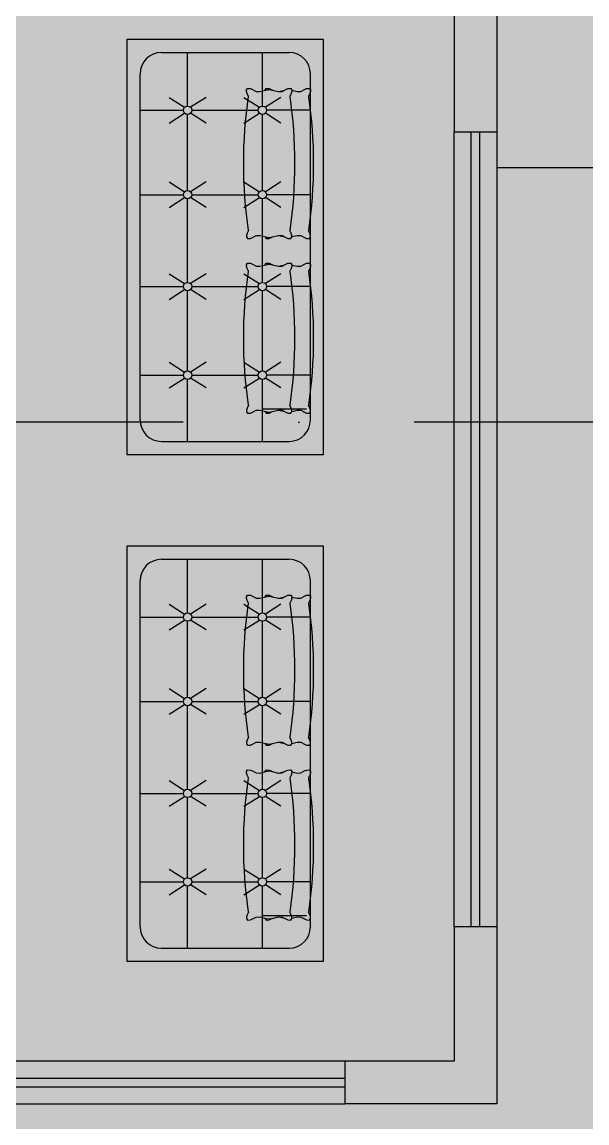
# Model space of a CAD drawing. Header units: centimetres. Extents: x 0 to 1084401, y -139216 to 99734.
# Drawn here: x 906416.8 to 906615.8, y 11544.8 to 11932.7 of the extents above; entities that cross this region are included whole.
import ezdxf

# ---------------------------------------------------------------- set-up
doc = ezdxf.new("R2010")
doc.units = ezdxf.units.CM
doc.header["$LTSCALE"] = 4
doc.linetypes.add('DASHDOT', pattern=[25.4, 12.7, -6.35, 0, -6.35])
doc.linetypes.add('HIDDENX2', pattern=[19.049999999999997, 12.7, -6.35])
for name, color, linetype in [('0.2', 2, 'Continuous'), ('0.4', 4, 'Continuous'), ('0.6', 6, 'Continuous'), ('AIT-LAY-HTC', 254, 'Continuous'), ('AIT-LAY-MOB', 2, 'Continuous'), ('B-CORTE', 4, 'DASHDOT')]:
    doc.layers.add(name, color=color, linetype=linetype)

# ---------------------------------------------------------------- blocks, each defined once
blk = doc.blocks.new('A$C488113EE')
at = {"layer": 'AIT-LAY-HTC'}
h = blk.add_hatch(color=252, dxfattribs=at)
h.paths.add_polyline_path([(0.6737887888205023, 0.2598102904031308), (0.6825704459604651, 0.2765291510790462), (0.686741961552741, 0.2849983556306626), (0.6874667224078621, 0.2987345476632051), (0.6802739420997739, 0.3035019179134402), (0.6732953346212014, 0.3030251787246705), (0.6635821684544965, 0.2999555357794002), (0.650774633246499, 0.2937785234166661, 0.07309790113373814), (0.03669210851637672, 0.2937785234166661), (0.02388457330826554, 0.2999555357793788), (0.01417140714167431, 0.303025178724674), (0.007192799663073401, 0.3035019179134402), (1.935492832672026e-08, 0.2987345476631766), (0.0007247802101346679, 0.2849983556305773), (0.00489629580295059, 0.276529151079064), (0.01367795294234497, 0.2598102904032693), (0.01434502991551767, 0.2418521493647141), (0.008670229668496177, 0.2176499509981973), (0.01417140714170273, 0.2172741415127106), (0.0238845733082087, 0.2142044985675007), (0.03669210851637672, 0.2080274862047311, -0.07309790113373814), (0.650774633246499, 0.2080274862047311), (0.6635821684545817, 0.2142044985675149), (0.6732953346212298, 0.2172741415127071), (0.6787965120943227, 0.2176499509982008), (0.673121711847358, 0.2418521493647923)])
h.paths.add_polyline_path([(0.6729431969841073, 0.1568624521019757), (0.6731889211572479, 0.1579104299904692), (0.6737887888205307, 0.1740592531912881), (0.6825704459608914, 0.1907781138686353), (0.6867419615527126, 0.1992473184185393), (0.687466722407919, 0.212983510451263), (0.6802739420998591, 0.2177508807015052), (0.673295334621173, 0.2172741415127035), (0.6635821684546102, 0.2142044985674225), (0.650774633246499, 0.2080274862047311, 0.07309790113373814), (0.03669210851637672, 0.2080274862047311), (0.02388457330800975, 0.2142044985675149), (0.01417140714167431, 0.2172741415127035), (0.007192799663073401, 0.2177508807015016), (1.935498517013912e-08, 0.2129835104512097), (0.0007247802101346679, 0.1992473184185464), (0.004896295803632711, 0.1907781138645781), (0.01367795294231655, 0.1740592531912384), (0.01427782060568461, 0.1579104299903022), (0.0145235447787968, 0.1568624521020041), (0.007889004141105715, 0.128567100443302), (0.004990184934939634, 0.1139869334958696), (0.007889004140992029, 0.09940676654948888), (0.01434502991563136, 0.07187275483892464), (0.01367795294231655, 0.05391461380055773), (0.004896295803007433, 0.03719575312599588), (0.0007247802100778244, 0.02872654857315027), (1.935495674842969e-08, 0.01499035654061842), (0.007192799663073401, 0.01022298629034779), (0.01417140714167431, 0.01069972547908904), (0.02388457330815186, 0.01376936842437715), (0.03669210851637672, 0.01994638078712185, 0.07309790113373545), (0.6507746332464421, 0.01994638078712896), (0.6635821684544965, 0.01376936842437715), (0.673295334621173, 0.01069972547912101), (0.6802739420997739, 0.01022298629035134), (0.6874667224079758, 0.01499035654060776), (0.6867419615527126, 0.02872654857321422), (0.6825704459602093, 0.037195753124454), (0.6737887888205591, 0.05391461380061102), (0.6731217118472728, 0.07187275483872568), (0.67957773762177, 0.09940676654861491), (0.6824765568279361, 0.1139869334959869), (0.6795777376219405, 0.1285671004419626)])
h.paths.add_polyline_path([(1.47972342017971, 0.09940676654824188), (1.482622239385847, 0.1139869334959016), (1.479723420179624, 0.1285671004441191), (1.473088879542075, 0.1568624521019331), (1.473334603715131, 0.1579104299905048), (1.473934471378499, 0.1740592531913023), (1.482716128518462, 0.1907781138678537), (1.486887644110681, 0.1992473184185357), (1.48761240496583, 0.2129835104512239), (1.480419624657742, 0.2177508807015052), (1.473441017179169, 0.2172741415127071), (1.463727851012493, 0.2142044985674971), (1.45092031580441, 0.2080274862047311, 0.07309790113373472), (0.8368377910743163, 0.2080274862047311), (0.824030255866063, 0.2142044985675149), (0.8143170896996139, 0.2172741415127071), (0.807338482221013, 0.2177508807015087), (0.8001457019128964, 0.2129835104512168), (0.8008704627681595, 0.1992473184185677), (0.8050419783593838, 0.1907781138691895), (0.8138236355002846, 0.1740592531912171), (0.8144235031635674, 0.1579104299904941), (0.8146692273367933, 0.1568624521021), (0.8080346866988748, 0.1285671004427655), (0.8051358674928224, 0.1139869334959052), (0.8080346866990453, 0.099406766548924), (0.8144907124735141, 0.07187275483867239), (0.813823635500313, 0.05391461380067852), (0.8050419783611176, 0.0371957531259568), (0.8008704627680459, 0.02872654857326751), (0.8001457019128964, 0.01499035654061132), (0.8073384822209846, 0.01022298629034424), (0.8143170896995571, 0.01069972547911746), (0.824030255866063, 0.01376936842436649), (0.8368377910743163, 0.01994638078712185, 0.07309790113373886), (1.45092031580441, 0.01994638078711475), (1.463727851012635, 0.01376936842435939), (1.473441017179084, 0.01069972547909259), (1.480419624657685, 0.01022298629034779), (1.487612404965915, 0.01499035654059711), (1.486887644110681, 0.0287265485731929), (1.482716128518149, 0.03719575312391754), (1.473934471378442, 0.05391461380053997), (1.473267394405241, 0.07187275483878253)])
h.paths.add_polyline_path([(1.47393447137847, 0.2598102904031698), (1.482716128516813, 0.2765291510777672), (1.486887644110681, 0.2849983556305773), (1.487612404965915, 0.2987345476631944), (1.480419624657742, 0.3035019179134402), (1.473441017179141, 0.303025178724674), (1.463727851012493, 0.2999555357794108), (1.45092031580441, 0.2937785234166661, 0.07309790113373472), (0.8368377910743163, 0.2937785234166661), (0.8240302558661199, 0.2999555357794215), (0.8143170896996139, 0.3030251787246669), (0.8073384822209846, 0.3035019179134402), (0.8001457019128679, 0.2987345476631909), (0.8008704627681027, 0.2849983556306235), (0.805041978361487, 0.2765291510767796), (0.8138236355002277, 0.2598102904032658), (0.8144907124734857, 0.2418521493649273), (0.8088159122264358, 0.2176499509982044), (0.8143170896996708, 0.2172741415127106), (0.8240302558662904, 0.2142044985674403), (0.8368377910743163, 0.2080274862047311, -0.07309790113373472), (1.45092031580441, 0.2080274862047311), (1.463727851012408, 0.2142044985674545), (1.473441017179113, 0.2172741415127035), (1.478942194652291, 0.2176499509981973), (1.473267394405269, 0.241852149364842)])
blk.add_line((0.01901602203514585, 0.2849983556302398), (0.01901602203514585, 0.08430472682137591))
for points in [[(0.008670229668496177, 0.2176499509981973), (0.01434502991557451, 0.2418521493648775), (0.01367795294234497, 0.2598102904031983), (0.004896295802637951, 0.276529151078666), (0.0007247802101346679, 0.2849983556305808), (1.935495674842969e-08, 0.2987345476631909), (0.007192799663073401, 0.3035019179134402), (0.01417140714167431, 0.3030251787246705), (0.02388457330826554, 0.2999555357794357), (0.03669210851637672, 0.2937785234166661)], [(0.6787965120943795, 0.2176499509981973), (0.6731217118473012, 0.2418521493648775), (0.6737887888205307, 0.2598102904031983), (0.6825704459602946, 0.2765291510786945), (0.686741961552741, 0.2849983556305808), (0.687466722407919, 0.2987345476631909), (0.6802739420998023, 0.3035019179134402), (0.6732953346212014, 0.3030251787246705), (0.6635821684546102, 0.2999555357794357), (0.650774633246499, 0.2937785234166661)], [(0.8088159122264074, 0.2176499509981973), (0.8144907124735141, 0.2418521493648775), (0.8138236355002846, 0.2598102904031983), (0.8050419783605207, 0.2765291510786945), (0.8008704627680743, 0.2849983556305808), (0.8001457019128679, 0.2987345476631909), (0.8073384822209846, 0.3035019179134402), (0.8143170896996139, 0.3030251787246705), (0.8240302558662052, 0.2999555357794357), (0.8368377910743163, 0.2937785234166661)], [(1.478942194652319, 0.2176499509981973), (1.473267394405241, 0.2418521493648775), (1.47393447137847, 0.2598102904031983), (1.482716128518177, 0.276529151078666), (1.486887644110681, 0.2849983556305808), (1.487612404965859, 0.2987345476631909), (1.480419624657742, 0.3035019179134402), (1.473441017179141, 0.3030251787246705), (1.46372785101255, 0.2999555357794357), (1.45092031580441, 0.2937785234166661)], [(0.03669210851637672, 0.01994638078712185), (0.02388457330826554, 0.0137693684243807), (0.01417140714167431, 0.01069972547908904), (0.00719279966304498, 0.01022298629034779), (1.935495674842969e-08, 0.01499035654056868), (0.0007247802101346679, 0.02872654857317869), (0.004896295802637951, 0.03719575312509349), (0.01367795294234497, 0.05391461380056128), (0.01434502991557451, 0.071872754838882), (0.007889004141048872, 0.09940676654894176), (0.004990184934939634, 0.1139869334958981), (0.007889004141048872, 0.1285671004428544), (0.01434502991557451, 0.1561011121529425), (0.01367795294234497, 0.1740592531912348), (0.004896295802637951, 0.1907781138667595), (0.0007247802101346679, 0.1992473184186174), (1.935495674842969e-08, 0.2129835104512274), (0.007192799663073401, 0.2177508807015052), (0.01417140714167431, 0.2172741415127071), (0.02388457330826554, 0.2142044985674723), (0.03669210851637672, 0.2080274862047311)], [(0.6507746332464706, 0.01994638078712185), (0.6635821684546102, 0.0137693684243807), (0.6732953346212014, 0.01069972547911746), (0.6802739420998023, 0.01022298629034779), (0.687466722407919, 0.01499035654059711), (0.686741961552741, 0.02872654857320711), (0.6825704459602946, 0.03719575312509349), (0.6737887888205307, 0.05391461380058971), (0.6731217118473012, 0.07187275483891042), (0.6795777376217984, 0.09940676654897018), (0.6824765568279361, 0.1139869334959265), (0.6795777376217984, 0.1285671004428544), (0.6731217118473012, 0.1561011121529425), (0.6737887888205307, 0.1740592531912348), (0.6825704459602946, 0.1907781138667595), (0.686741961552741, 0.1992473184186174), (0.687466722407919, 0.2129835104512274), (0.6802739420998023, 0.2177508807015052), (0.6732953346212014, 0.2172741415127071), (0.6635821684546102, 0.2142044985674723), (0.650774633246499, 0.2080274862047311)], [(0.8368377910743163, 0.01994638078712185), (0.8240302558662052, 0.0137693684243807), (0.8143170896996139, 0.01069972547911746), (0.8073384822209846, 0.01022298629034779), (0.8001457019128679, 0.01499035654059711), (0.8008704627680743, 0.02872654857320711), (0.8050419783605207, 0.03719575312509349), (0.8138236355002846, 0.05391461380058971), (0.8144907124735141, 0.07187275483891042), (0.8080346866989885, 0.09940676654897018), (0.8051358674928792, 0.1139869334959265), (0.8080346866989885, 0.1285671004428544), (0.8144907124735141, 0.1561011121529425), (0.8138236355002846, 0.1740592531912348), (0.8050419783605207, 0.1907781138667595), (0.8008704627680743, 0.1992473184186174), (0.8001457019128679, 0.2129835104512274), (0.8073384822209846, 0.2177508807015052), (0.8143170896996139, 0.2172741415127071), (0.8240302558662052, 0.2142044985674723), (0.8368377910743163, 0.2080274862047311)], [(1.45092031580441, 0.01994638078712185), (1.46372785101255, 0.0137693684243807), (1.473441017179141, 0.01069972547908904), (1.480419624657742, 0.01022298629034779), (1.487612404965859, 0.01499035654056868), (1.486887644110681, 0.02872654857317869), (1.482716128518177, 0.03719575312509349), (1.47393447137847, 0.05391461380056128), (1.473267394405241, 0.071872754838882), (1.479723420179738, 0.09940676654894176), (1.482622239385876, 0.1139869334958981), (1.479723420179738, 0.1285671004428544), (1.473267394405241, 0.1561011121529425), (1.47393447137847, 0.1740592531912348), (1.482716128518177, 0.1907781138667595), (1.486887644110681, 0.1992473184186174), (1.487612404965859, 0.2129835104512274), (1.480419624657742, 0.2177508807015052), (1.473441017179141, 0.2172741415127071), (1.46372785101255, 0.2142044985674723), (1.45092031580441, 0.2080274862047311)], [(0.01427782060562777, 0.1558144742132477), (0.01434502991557451, 0.1576237920508454), (0.00792175467040579, 0.1850181275128371)], [(0.6731889211572479, 0.1558144742132761), (0.6731217118473012, 0.1576237920508738), (0.6795449870925268, 0.1850181275128371)], [(0.8144235031635674, 0.1558144742132761), (0.8144907124735141, 0.1576237920508738), (0.8080674372282886, 0.1850181275128371)], [(1.473334603715159, 0.1558144742132477), (1.473267394405241, 0.1576237920508454), (1.479690669650381, 0.1850181275128371)], [(0.008670229668496177, 0.09607495320559067), (0.00719279966304498, 0.09597402350228279), (1.935495674842969e-08, 0.1007413937525321), (0.0007247802101346679, 0.1144775857851705), (0.004896295802637951, 0.1229467903370285), (0.00792175467040579, 0.1287067766909793)], [(0.6787965120943795, 0.09607495320559067), (0.6802739420998023, 0.09597402350228279), (0.687466722407919, 0.1007413937525605), (0.686741961552741, 0.1144775857851705), (0.6825704459602946, 0.1229467903370285), (0.6795449870925268, 0.1287067766909793)], [(0.8088159122264074, 0.09607495320559067), (0.8073384822209846, 0.09597402350228279), (0.8001457019128679, 0.1007413937525605), (0.8008704627680743, 0.1144775857851705), (0.8050419783605207, 0.1229467903370285), (0.8080674372282886, 0.1287067766909793)], [(1.478942194652319, 0.09607495320559067), (1.480419624657742, 0.09597402350228279), (1.487612404965859, 0.1007413937525321), (1.486887644110681, 0.1144775857851705), (1.482716128518177, 0.1229467903370285), (1.479690669650381, 0.1287067766909793)]]:
    blk.add_lwpolyline(points)
for centre, radius, start, end in [((0.3437333708814378, -1.795205175731365), 2.111427770988389, 81.63846911779682, 98.36153088219987), ((1.143879053439349, -1.795205175731365), 2.111427770988389, 81.63846911779682, 98.36153088219987), ((0.3437333708814378, -1.880956212943328), 2.111427770988389, 81.63846911779682, 98.36153088219987), ((1.143879053439349, -1.880956212943328), 2.111427770988389, 81.63846911779682, 98.36153088219987), ((0.3437333708814663, 2.108930079935124), 2.111427770988327, 261.6384691177968, 278.3615308822032), ((1.143879053439349, 2.108930079935096), 2.111427770988327, 261.6384691177968, 278.3615308822032)]:
    blk.add_arc(centre, radius, start, end)
blk = doc.blocks.new('A$C5116721E')
at = {"layer": 'AIT-LAY-HTC'}
blk.add_hatch(color=252, dxfattribs=at).paths.add_polyline_path([(1.859999996661494, 0.8600000239219776), (-0.04000000333849907, 0.8600000239219776), (-0.04000000333849926, -0.03999997607780792), (1.859999996661494, -0.03999997607780777)])
h = blk.add_hatch(color=255, dxfattribs=at)
edge = h.paths.add_edge_path()
edge.add_line((1.799999996661512, 0.5822222461448945), (1.555121407617008, 0.5822222461447808))
edge.add_ellipse((1.535815036425873, 0.5822222461447808), major_axis=(-0.01365166598936922, 0.01365166598936922), ratio=0.999999999998086, start_angle=225.0000000000549, end_angle=314.9999999999452)
edge.add_line((1.535815036425873, 0.6015286173359158), (1.535815036425873, 0.8000000239219904))
edge.add_line((1.535815036425873, 0.8000000239219904), (1.702222218883691, 0.800000023921978))
edge.add_ellipse((1.702222218883691, 0.7022222461441299), major_axis=(-0.06913932971606143, 0.0691393297160614), ratio=0.9999999999999098, start_angle=225.0000000000026, end_angle=314.99999999999744, ccw=False)
edge.add_line((1.799999996661512, 0.7022222461441299), (1.799999996661512, 0.5822222461448945))
edge = h.paths.add_edge_path()
edge.add_ellipse((1.535815036425873, 0.5822222461447808), major_axis=(0.01365166598936034, 0.01365166598936034), ratio=0.9999999999993872, start_angle=45.00000000001755, end_angle=134.9999999999824)
edge.add_line((1.516508665234738, 0.5822222461447808), (1.16865360728633, 0.5822222461447808))
edge.add_ellipse((1.149347236095196, 0.5822222461447808), major_axis=(0.0136516659893573, 0.0136516659893573), ratio=0.9999999999998321, start_angle=314.9999999999952, end_angle=405.0000000000048)
edge.add_line((1.149347236095196, 0.6015286173359158), (1.149347236095196, 0.8000000239220171))
edge.add_line((1.149347236095196, 0.8000000239220171), (1.535815036425873, 0.8000000239219904))
edge.add_line((1.535815036425873, 0.8000000239219904), (1.535815036425873, 0.6015286173359158))
edge = h.paths.add_edge_path()
edge.add_ellipse((1.535815036425873, 0.2400000239223772), major_axis=(0.01365166598936034, 0.01365166598936034), ratio=0.9999999999993872, start_angle=45.00000000001755, end_angle=134.9999999999824)
edge.add_line((1.516508665234738, 0.2400000239223772), (1.16865360728633, 0.2400000239223772))
edge.add_ellipse((1.149347236095196, 0.2400000239223772), major_axis=(0.01365166598935641, 0.01365166598935641), ratio=0.9999999999999623, start_angle=314.9999999999989, end_angle=405.000000000001)
edge.add_line((1.149347236095196, 0.2593063951135122), (1.149347236095196, 0.5629158749536476))
edge.add_ellipse((1.149347236095196, 0.5822222461447808), major_axis=(-0.01365166598935641, 0.01365166598935641), ratio=0.9999999999998702, start_angle=134.9999999999963, end_angle=225.0000000000037)
edge.add_line((1.16865360728633, 0.5822222461447808), (1.516508665234738, 0.5822222461447808))
edge.add_ellipse((1.535815036425873, 0.5822222461447808), major_axis=(0.01365166598935641, 0.01365166598935641), ratio=0.9999999999998701, start_angle=134.9999999999963, end_angle=225.0000000000037)
edge.add_line((1.535815036425873, 0.5629158749536476), (1.535815036425873, 0.2593063951135122))
edge = h.paths.add_edge_path()
edge.add_line((1.535815036425845, 0.02000002392218292), (1.149347236095196, 0.02000002392212785))
edge.add_line((1.149347236095196, 0.02000002392212785), (1.149347236095196, 0.2206936527312422))
edge.add_ellipse((1.149347236095196, 0.2400000239223772), major_axis=(-0.01365166598935641, 0.01365166598935642), ratio=0.999999999999962, start_angle=134.9999999999989, end_angle=225.0000000000011)
edge.add_line((1.16865360728633, 0.2400000239223772), (1.516508665234738, 0.2400000239223772))
edge.add_ellipse((1.535815036425873, 0.2400000239223772), major_axis=(0.01365166598935641, 0.01365166598935641), ratio=0.9999999999999623, start_angle=134.9999999999989, end_angle=225.0000000000011)
edge.add_line((1.535815036425873, 0.2206936527312422), (1.535815036425845, 0.02000002392218292))
edge = h.paths.add_edge_path()
edge.add_ellipse((1.702222218883691, 0.1177778017000559), major_axis=(0.06913932971610161, 0.06913932971610162), ratio=0.9999999999993285, start_angle=225.0000000000192, end_angle=314.9999999999808, ccw=False)
edge.add_line((1.702222218883691, 0.02000002392220779), (1.535815036425873, 0.02000002392218292))
edge.add_line((1.535815036425873, 0.02000002392218292), (1.535815036425873, 0.2206936527312422))
edge.add_ellipse((1.535815036425873, 0.2400000239223772), major_axis=(0.01365166598935001, 0.01365166598935001), ratio=0.999999999999428, start_angle=225.0000000000164, end_angle=314.9999999999836)
edge.add_line((1.55512140761698, 0.2400000239223772), (1.799999996661569, 0.2400000239224909))
edge.add_line((1.799999996661569, 0.2400000239224909), (1.799999996661569, 0.1177778017000861))
edge = h.paths.add_edge_path()
edge.add_line((1.799999996661569, 0.2400000239224909), (1.555121407617008, 0.2400000239223772))
edge.add_ellipse((1.535815036425873, 0.2400000239223772), major_axis=(-0.0136516659893701, 0.0136516659893701), ratio=0.9999999999979559, start_angle=225.0000000000586, end_angle=314.9999999999415)
edge.add_line((1.535815036425873, 0.2593063951135122), (1.535815036425873, 0.5629158749536476))
edge.add_ellipse((1.535815036425873, 0.5822222461447808), major_axis=(0.01365166598934875, 0.01365166598934875), ratio=0.9999999999995202, start_angle=225.0000000000138, end_angle=314.9999999999862)
edge.add_line((1.55512140761698, 0.5822222461447808), (1.799999996661512, 0.5822222461448945))
edge.add_line((1.799999996661512, 0.5822222461448945), (1.799999996661569, 0.2400000239224909))
edge = h.paths.add_edge_path()
edge.add_line((1.130040864904061, 0.5822222461447808), (0.747700340104501, 0.5822222461447808))
edge.add_ellipse((0.728393968913366, 0.5822222461447808), major_axis=(0.0136516659893573, 0.0136516659893573), ratio=0.9999999999998321, start_angle=314.9999999999952, end_angle=405.0000000000048)
edge.add_line((0.728393968913366, 0.6015286173359158), (0.7283939689133376, 0.8000000239220473))
edge.add_line((0.7283939689133376, 0.8000000239220473), (1.149347236095196, 0.8000000239220171))
edge.add_line((1.149347236095196, 0.8000000239220171), (1.149347236095196, 0.6015286173359158))
edge.add_ellipse((1.149347236095196, 0.5822222461447808), major_axis=(-0.01365166598935729, 0.0136516659893573), ratio=0.9999999999998321, start_angle=-45.0000000000048, end_angle=45.0000000000048)
edge = h.paths.add_edge_path()
edge.add_ellipse((1.149347236095196, 0.2400000239223772), major_axis=(-0.01365166598935641, 0.01365166598935642), ratio=0.999999999999962, start_angle=-45.00000000000109, end_angle=45.00000000000109)
edge.add_line((1.130040864904061, 0.2400000239223772), (0.747700340104501, 0.2400000239223772))
edge.add_ellipse((0.728393968913366, 0.2400000239223772), major_axis=(0.01365166598935641, 0.01365166598935641), ratio=0.9999999999999623, start_angle=314.9999999999989, end_angle=405.000000000001)
edge.add_line((0.728393968913366, 0.2593063951135122), (0.728393968913366, 0.5629158749536476))
edge.add_ellipse((0.728393968913366, 0.5822222461447808), major_axis=(-0.01365166598935641, 0.01365166598935641), ratio=0.9999999999998702, start_angle=134.9999999999963, end_angle=225.0000000000037)
edge.add_line((0.747700340104501, 0.5822222461447808), (1.130040864904061, 0.5822222461447808))
edge.add_ellipse((1.149347236095196, 0.5822222461447808), major_axis=(0.01365166598935641, 0.01365166598935641), ratio=0.9999999999998701, start_angle=134.9999999999963, end_angle=225.0000000000037)
edge.add_line((1.149347236095196, 0.5629158749536476), (1.149347236095196, 0.2593063951135122))
edge = h.paths.add_edge_path()
edge.add_line((1.149347236095196, 0.02000002392212785), (0.7283939689133376, 0.02000002392206746))
edge.add_line((0.7283939689133376, 0.02000002392206746), (0.728393968913366, 0.2206936527312422))
edge.add_ellipse((0.728393968913366, 0.2400000239223772), major_axis=(-0.01365166598935641, 0.01365166598935642), ratio=0.999999999999962, start_angle=134.9999999999989, end_angle=225.0000000000011)
edge.add_line((0.747700340104501, 0.2400000239223772), (1.130040864904061, 0.2400000239223772))
edge.add_ellipse((1.149347236095196, 0.2400000239223772), major_axis=(0.01365166598935641, 0.01365166598935641), ratio=0.9999999999999623, start_angle=134.9999999999989, end_angle=225.0000000000011)
edge.add_line((1.149347236095196, 0.2206936527312422), (1.149347236095196, 0.02000002392212785))
edge = h.paths.add_edge_path()
edge.add_line((0.7283939689133376, 0.02000002392206746), (0.3232453748628643, 0.02000002392200884))
edge.add_line((0.3232453748628643, 0.02000002392200884), (0.3232453748628643, 0.2206936527312404))
edge.add_ellipse((0.3232453748628643, 0.2400000239223754), major_axis=(-0.01365166598935641, 0.01365166598935642), ratio=0.999999999999962, start_angle=134.9999999999989, end_angle=225.0000000000064)
edge.add_line((0.3425517460539993, 0.2400000239223772), (0.7090875977222311, 0.2400000239223772))
edge.add_ellipse((0.728393968913366, 0.2400000239223772), major_axis=(0.01365166598935641, 0.01365166598935641), ratio=0.9999999999999623, start_angle=134.9999999999989, end_angle=225.0000000000011)
edge.add_line((0.728393968913366, 0.2206936527312422), (0.7283939689133376, 0.02000002392206746))
edge = h.paths.add_edge_path()
edge.add_ellipse((0.728393968913366, 0.2400000239223772), major_axis=(-0.01365166598935641, 0.01365166598935642), ratio=0.999999999999962, start_angle=-45.00000000000109, end_angle=45.00000000000109)
edge.add_line((0.7090875977222311, 0.2400000239223772), (0.3425517460539993, 0.2400000239223772))
edge.add_ellipse((0.3232453748628643, 0.2400000239223754), major_axis=(-0.01365166598936922, 0.01365166598936922), ratio=0.999999999998086, start_angle=225.0000000000601, end_angle=314.9999999999452)
edge.add_line((0.3232453748628643, 0.2593063951135104), (0.3232453748628643, 0.5629158749536458))
edge.add_ellipse((0.3232453748628643, 0.582222246144779), major_axis=(0.01365166598935553, 0.01365166598935553), ratio=0.9999999999999998, start_angle=225, end_angle=315.0000000000053)
edge.add_line((0.3425517460539993, 0.5822222461447808), (0.7090875977222311, 0.5822222461447808))
edge.add_ellipse((0.728393968913366, 0.5822222461447808), major_axis=(0.01365166598935641, 0.01365166598935641), ratio=0.9999999999998701, start_angle=134.9999999999963, end_angle=225.0000000000037)
edge.add_line((0.728393968913366, 0.5629158749536476), (0.728393968913366, 0.2593063951135122))
edge = h.paths.add_edge_path()
edge.add_ellipse((0.728393968913366, 0.5822222461447808), major_axis=(-0.01365166598935729, 0.0136516659893573), ratio=0.9999999999998321, start_angle=-45.0000000000048, end_angle=45.0000000000048)
edge.add_line((0.7090875977222311, 0.5822222461447808), (0.3425517460539993, 0.5822222461447808))
edge.add_ellipse((0.3232453748628643, 0.582222246144779), major_axis=(-0.01365166598936922, 0.01365166598936922), ratio=0.999999999998086, start_angle=225.0000000000601, end_angle=314.9999999999452)
edge.add_line((0.3232453748628643, 0.601528617335914), (0.3232453748628643, 0.8000000239220757))
edge.add_line((0.3232453748628643, 0.8000000239220757), (0.7283939689133376, 0.8000000239220473))
edge.add_line((0.7283939689133376, 0.8000000239220473), (0.728393968913366, 0.6015286173359158))
edge = h.paths.add_edge_path()
edge.add_ellipse((0.3232453748628643, 0.582222246144779), major_axis=(-0.01365166598935729, 0.0136516659893573), ratio=0.9999999999998321, start_angle=-45.0000000000048, end_angle=45.0000000000048)
edge.add_line((0.3039390036717293, 0.582222246144779), (0.0199999966615394, 0.5822222461446653))
edge.add_line((0.0199999966615394, 0.5822222461446653), (0.0199999966615394, 0.7022222461442116))
edge.add_ellipse((0.1177777744393893, 0.7022222461442418), major_axis=(-0.06913932971607029, 0.06913932971607029), ratio=0.999999999999944, start_angle=-45.00000000000148, end_angle=45.00000000001933, ccw=False)
edge.add_line((0.1177777744393893, 0.8000000239220899), (0.3232453748628643, 0.8000000239220757))
edge.add_line((0.3232453748628643, 0.8000000239220757), (0.3232453748628643, 0.601528617335914))
edge = h.paths.add_edge_path()
edge.add_ellipse((0.3232453748628643, 0.2400000239223754), major_axis=(-0.01365166598935641, 0.01365166598935642), ratio=0.999999999999962, start_angle=-45.00000000000109, end_angle=45.00000000000109)
edge.add_line((0.3039390036717293, 0.2400000239223754), (0.01999999666151098, 0.2400000239223754))
edge.add_line((0.01999999666151098, 0.2400000239223754), (0.0199999966615394, 0.5822222461446653))
edge.add_line((0.0199999966615394, 0.5822222461446653), (0.3039390036717293, 0.582222246144779))
edge.add_ellipse((0.3232453748628643, 0.582222246144779), major_axis=(0.01365166598935641, 0.01365166598935641), ratio=0.9999999999998701, start_angle=134.9999999999963, end_angle=225.0000000000037)
edge.add_line((0.3232453748628643, 0.5629158749536458), (0.3232453748628643, 0.2593063951135104))
edge = h.paths.add_edge_path()
edge.add_line((0.3232453748628643, 0.02000002392200884), (0.1177777744393893, 0.02000002392197864))
edge.add_ellipse((0.1177777744393609, 0.1177778016998268), major_axis=(-0.06913932971607709, 0.06913932971607709), ratio=0.9999999999997476, start_angle=44.999999999989484, end_angle=135.0000000000094, ccw=False)
edge.add_line((0.01999999666151098, 0.117777801699857), (0.01999999666151098, 0.2400000239223754))
edge.add_line((0.01999999666151098, 0.2400000239223754), (0.3039390036717293, 0.2400000239223754))
edge.add_ellipse((0.3232453748628643, 0.2400000239223754), major_axis=(0.01365166598935641, 0.01365166598935641), ratio=0.9999999999999623, start_angle=134.9999999999989, end_angle=225.0000000000011)
edge.add_line((0.3232453748628643, 0.2206936527312404), (0.3232453748628643, 0.02000002392200884))
for p, q in [((0.1177777744393893, 0.8000000239220899), (1.702222218883691, 0.800000023921978)), ((0.3232453748628643, 0.8000000239219762), (0.3232453748628643, 0.6015286173359993)), ((0.7283939689133376, 0.800000023921978), (0.728393968913366, 0.601528617336001)), ((1.149347236095196, 0.800000023921978), (1.149347236095196, 0.601528617336001)), ((1.535815036425845, 0.800000023921978), (1.535815036425873, 0.601528617336001)), ((0.0199999966615394, 0.7022222461442116), (0.01999999666151098, 0.117777801699857)), ((0.2645115360323587, 0.6670889080882443), (0.3095937088734786, 0.5958739121341079)), ((0.3819792136933415, 0.6670889080882443), (0.3368970408522216, 0.5958739121341079)), ((0.6696601300828604, 0.6670889080882461), (0.7147423029239803, 0.5958739121341097)), ((0.6696601300828604, 0.6670889080882461), (0.7147423029239803, 0.5958739121341097)), ((0.7871278077438433, 0.6670889080882461), (0.7420456349027234, 0.5958739121341097)), ((0.7871278077438433, 0.6670889080882461), (0.7420456349027234, 0.5958739121341097)), ((1.090613397264718, 0.6670889080882461), (1.135695570105838, 0.5958739121341097)), ((1.208081074925701, 0.6670889080882461), (1.162998902084581, 0.5958739121341097)), ((1.477081197595368, 0.6670889080882461), (1.522163370436516, 0.5958739121341097)), ((1.594548875256379, 0.6670889080882461), (1.549466702415231, 0.5958739121341097)), ((1.799999996661512, 0.7022222461440997), (1.799999996661569, 0.1177778017000861)), ((0.01999999666151098, 0.5822222461446653), (0.3039390036717293, 0.582222246144779)), ((0.2645115360323587, 0.4973555842014559), (0.3095937088734786, 0.5685705801554501)), ((0.3232453748628643, 0.5629158749537009), (0.3232453748628643, 0.259306395113482)), ((0.3819792136933415, 0.4973555842014559), (0.3368970408522216, 0.5685705801554501)), ((0.3425517460539993, 0.5822222461447808), (0.7090875977222311, 0.5822222461447808)), ((0.6696601300828604, 0.4973555842014576), (0.7147423029239803, 0.5685705801554519)), ((0.6696601300828604, 0.4973555842014576), (0.7147423029239803, 0.5685705801554519)), ((0.728393968913366, 0.5629158749537027), (0.728393968913366, 0.2593063951134837)), ((0.7871278077438433, 0.4973555842014576), (0.7420456349027234, 0.5685705801554519)), ((0.7871278077438433, 0.4973555842014576), (0.7420456349027234, 0.5685705801554519)), ((0.747700340104501, 0.5822222461447808), (1.130040864904061, 0.5822222461447808)), ((1.090613397264718, 0.4973555842014576), (1.135695570105838, 0.5685705801554519)), ((1.149347236095196, 0.5629158749537027), (1.149347236095196, 0.2593063951134837)), ((1.208081074925701, 0.4973555842014576), (1.162998902084581, 0.5685705801554519)), ((1.16865360728633, 0.5822222461447808), (1.516508665234738, 0.5822222461447808)), ((1.477081197595368, 0.4973555842014576), (1.522163370436516, 0.5685705801554519)), ((1.535815036425873, 0.5629158749537027), (1.535815036425873, 0.2593063951134837)), ((1.594548875256379, 0.4973555842014576), (1.549466702415231, 0.5685705801554519)), ((1.555121407617008, 0.5822222461447808), (1.799999996661569, 0.5822222461448945)), ((0.2645115360323587, 0.3248666858658407), (0.3095937088734786, 0.2536516899117043)), ((0.3819792136933415, 0.3248666858658407), (0.3368970408522216, 0.2536516899117043)), ((0.6696601300828604, 0.3248666858658424), (0.7147423029239803, 0.2536516899117061)), ((0.7871278077438433, 0.3248666858658424), (0.7420456349027234, 0.2536516899117061)), ((1.090613397264718, 0.3248666858658424), (1.135695570105838, 0.2536516899117061)), ((1.208081074925701, 0.3248666858658424), (1.162998902084581, 0.2536516899117061)), ((1.477081197595368, 0.3248666858658424), (1.522163370436516, 0.2536516899117061)), ((1.594548875256379, 0.3248666858658424), (1.549466702415231, 0.2536516899117061)), ((0.01999999666151098, 0.2400000239223754), (0.3039390036717293, 0.2400000239223754)), ((0.2645115360323587, 0.1551333619789386), (0.3095937088734786, 0.2263483579330465)), ((0.3232453748628643, 0.02000002392243339), (0.3232453748628643, 0.2206936527312973)), ((0.3819792136933415, 0.1551333619789386), (0.3368970408522216, 0.2263483579330465)), ((0.3425517460539993, 0.2400000239223772), (0.7090875977222311, 0.2400000239223772)), ((0.6696601300828604, 0.1551333619789403), (0.7147423029239803, 0.2263483579330483)), ((0.7283939689133376, 0.02000002392243516), (0.728393968913366, 0.220693652731299)), ((0.7871278077438433, 0.1551333619789403), (0.7420456349027234, 0.2263483579330483)), ((0.747700340104501, 0.2400000239223772), (1.130040864904061, 0.2400000239223772)), ((1.090613397264718, 0.1551333619789403), (1.135695570105838, 0.2263483579330483)), ((1.149347236095196, 0.02000002392243516), (1.149347236095196, 0.220693652731299)), ((1.208081074925701, 0.1551333619789403), (1.162998902084581, 0.2263483579330483)), ((1.16865360728633, 0.2400000239223772), (1.516508665234738, 0.2400000239223772)), ((1.477081197595368, 0.1551333619789403), (1.522163370436516, 0.2263483579330483)), ((1.535815036425873, 0.02000002392243516), (1.535815036425873, 0.220693652731299)), ((1.594548875256379, 0.1551333619789403), (1.549466702415231, 0.2263483579330483)), ((1.555121407617008, 0.2400000239223772), (1.799999996661569, 0.2400000239224909)), ((0.1177777744393893, 0.02000002392197864), (1.702222218883691, 0.02000002392220779))]:
    blk.add_line(p, q)
blk.add_lwpolyline([(1.859999996661494, 0.8600000239219776), (-0.04000000333849907, 0.8600000239219776), (-0.04000000333849926, -0.03999997607780792), (1.859999996661494, -0.03999997607780777)], close=True)
for centre in [(0.3232453748628643, 0.582222246144779), (0.728393968913366, 0.5822222461447808), (0.728393968913366, 0.5822222461447808), (1.149347236095196, 0.5822222461447808), (1.535815036425873, 0.5822222461447808), (0.3232453748628643, 0.2400000239223754), (0.728393968913366, 0.2400000239223772), (1.149347236095196, 0.2400000239223772), (1.535815036425873, 0.2400000239223772)]:
    blk.add_circle(centre, 0.01930637119113462)
for centre, start, end in [((0.1177777744393893, 0.7022222461442116), 90, 180), ((1.702222218883691, 0.7022222461440997), 0, 89.99999999999675), ((0.1177777744393609, 0.117777801699857), 180, 270), ((1.702222218883691, 0.1177778017000861), 270.0000000000032, 0)]:
    blk.add_arc(centre, 0.09777777777784902, start, end)
at = {"extrusion": (0, 0, -1), "zscale": -1, "rotation": 180}
blk.add_blockref('A$C488113EE', (-0.1485327096885669, 0.3229864360853423), dxfattribs=at)

msp = doc.modelspace()

# ---------------------------------------------------------------- hatches: boundary and pattern name
at = {"layer": '0.2', "true_color": 0x000000}
h = msp.add_hatch(color=18, dxfattribs=at)
h.dxf.hatch_style = 1
h.paths.add_polyline_path([(902617.0019350427, 11941.55647321635), (902349.0019350427, 11941.55647321635), (902349.0019350427, 11846.55647321635), (902364.0019350427, 11846.55647321635), (902364.0019350427, 11866.55647321635), (902364.0019350427, 11926.55647321635), (902617.0019350427, 11926.55647321635)])
h.paths.add_polyline_path([(902822.0019350427, 11566.55647321635), (902762.0019350427, 11566.55647321635), (902762.0019350427, 11780.09188665551), (902762.0019350427, 11791.69509158889), (902747.0019350427, 11791.69509158889), (902747.0019350427, 11566.55647321635), (902364.0019350427, 11566.55647321635), (902364.0019350427, 11646.55647321635), (902349.0019350427, 11646.55647321635), (902349.0019350427, 11551.55647321635), (902762.0019350427, 11551.55647321635), (902822.0019350427, 11551.55647321635)])
h.paths.add_polyline_path([(902762.0019350427, 11926.55647321635), (902772.0019350427, 11926.55647321635), (902772.0019350427, 11941.55647321635), (902747.0019350427, 11941.55647321635), (902737.0019350427, 11941.55647321635), (902737.0019350427, 11926.55647321635), (902747.0019350427, 11926.55647321635), (902747.0019350427, 11791.69509158889), (902762.0019350427, 11791.69509158889)])
h.paths.add_polyline_path([(903167.0019350427, 11941.55647321635), (903022.0019350427, 11941.55647321635), (902892.0019350427, 11941.55647321635), (902892.0019350427, 11926.55647321635), (903022.0019350427, 11926.55647321635), (903022.0019350427, 11916.55647321635), (903037.0019350427, 11916.55647321635), (903037.0019350427, 11926.55647321635), (903167.0019350427, 11926.55647321635)])
h.paths.add_polyline_path([(903037.0019350427, 11791.69509158889), (903022.0019350427, 11791.69509158889), (903022.0019350427, 11566.55647321635), (902962.0019350427, 11566.55647321635), (902962.0019350427, 11551.55647321635), (903037.0019350427, 11551.55647321635), (903087.0019350427, 11551.55647321635), (903087.0019350427, 11566.55647321635), (903037.0019350427, 11566.55647321635)])
h.paths.add_polyline_path([(903367.0019350427, 11566.55647321635), (903312.0019350427, 11566.55647321635), (903312.0019350427, 11791.69509158889), (903297.0019350427, 11791.69509158889), (903297.0019350427, 11566.55647321635), (903247.0019350427, 11566.55647321635), (903247.0019350427, 11551.55647321635), (903312.0019350427, 11551.55647321635), (903367.0019350427, 11551.55647321635)])
h.paths.add_polyline_path([(903037.0019350427, 11826.55647321635), (903022.0019350427, 11826.55647321635), (903022.0019350427, 11791.69509158889), (903037.0019350427, 11791.69509158889)])
h.paths.add_polyline_path([(903847.0019350427, 11941.55647321635), (903512.0019350427, 11941.55647321635), (903297.0019350427, 11941.55647321635), (903287.0019350427, 11941.55647321635), (903287.0019350427, 11926.55647321635), (903297.0019350427, 11926.55647321635), (903297.0019350427, 11791.69509158889), (903312.0019350427, 11791.69509158889), (903312.0019350427, 11853.64202973348), (903312.0019350427, 11857.64202973348), (903312.0019350427, 11926.55647321635), (903512.0019350427, 11926.55647321635), (903512.0019350427, 11916.55647321635), (903527.0019350427, 11916.55647321635), (903527.0019350427, 11926.55647321635), (903847.0019350427, 11926.55647321635)])
h.paths.add_polyline_path([(903662.0019350427, 11566.55643869361), (903607.0019319042, 11566.55647321637), (903527.0019350427, 11566.55647321635), (903527.0019350427, 11791.69509158889), (903512.0019350427, 11791.69509158889), (903512.0019350427, 11566.55647321635), (903457.0019350427, 11566.55647321635), (903457.0019350427, 11551.55647321635), (903527.0019350427, 11551.55647321635), (903662.0019350427, 11551.55647321635)])
h.paths.add_polyline_path([(904047.0019350427, 11566.55647321635), (903992.0019350427, 11566.55647321635), (903992.0019350427, 11791.69509158889), (903977.0019350427, 11791.69509158889), (903977.0019350427, 11566.55647321635), (903842.0019350427, 11566.55647321635), (903842.0019350427, 11551.55647321635), (903992.0019350427, 11551.55647321635), (904047.0019350427, 11551.55647321635)])
h.paths.add_polyline_path([(903992.0019350427, 11926.55647321635), (904192.0019350427, 11926.55647321635), (904192.0019350427, 11916.55647321635), (904207.0019350427, 11916.55647321635), (904207.0019350427, 11926.55647321635), (904217.0019350427, 11926.55647321635), (904527.6049626519, 11926.55647321635), (904527.6049626519, 11941.55647321635), (904217.0019350427, 11941.55647321635), (903977.0019350427, 11941.55647321635), (903967.0019350427, 11941.55647321635), (903967.0019350427, 11926.55647321635), (903977.0019350427, 11926.55647321635), (903977.0019350427, 11791.69509158889), (903992.0019350427, 11791.69509158889), (903992.0019350427, 11853.64202973348), (903992.0019350427, 11857.64202973348)])
h.paths.add_polyline_path([(904342.0019350427, 11566.55643869361), (904287.0019319042, 11566.55647321637), (904207.0019350427, 11566.55647321635), (904207.0019350427, 11791.69509158889), (904192.0019350427, 11791.69509158889), (904192.0019350427, 11566.55647321635), (904137.0019350427, 11566.55647321635), (904137.0019350427, 11551.55647321635), (904207.0019350427, 11551.55647321635), (904342.0019350427, 11551.55647321635)])
h.paths.add_polyline_path([(904672.0019350427, 11791.69509158889), (904657.0019350427, 11791.69509158889), (904657.0019350427, 11566.55647321635), (904522.0019350427, 11566.55647321635), (904522.0019350427, 11551.55647321635), (904672.0019350427, 11551.55647321635)])
h.paths.add_polyline_path([(904672.0019350427, 11941.55647321635), (904647.6049626519, 11941.55647321635), (904647.6049626519, 11926.55647321635), (904657.0019350427, 11926.55647321635), (904657.0019350427, 11791.69509158889), (904672.0019350427, 11791.69509158889)])
h.paths.add_polyline_path([(902364.0019350427, 12526.47670687522), (902414.0019350427, 12526.47670687522), (902414.0019350427, 12541.47670687522), (902349.0019350427, 12541.47670687522), (902349.0019350427, 12151.47670687522), (902434.0019350427, 12151.47670687522), (902434.0019350427, 12166.47670687522), (902364.0019350427, 12166.47670687522)])
h.paths.add_polyline_path([(902579.0019350427, 12526.47670687522), (902624.0019350427, 12526.47670687522), (902624.0019350427, 12541.47670687522), (902564.0019350427, 12541.47670687522), (902514.0019350427, 12541.47670687522), (902514.0019350427, 12526.47670687522), (902564.0019350427, 12526.47670687522), (902564.0019350427, 12166.47670687522), (902554.0019350427, 12166.47670687522), (902554.0019350427, 12151.47670687522), (902579.0019350427, 12151.47670687522), (902699.0019350427, 12151.47670687522), (902699.0019350427, 12166.47670687522), (902579.0019350427, 12166.47670687522)])
h.paths.add_polyline_path([(902844.0019350427, 12466.47670687522), (902844.0019350427, 12526.47670687522), (902906.5019350427, 12526.47670687522), (902906.5019350427, 12541.47670687522), (902829.0019350427, 12541.47670687522), (902784.0019350427, 12541.47670687522), (902784.0019350427, 12526.47670687522), (902829.0019350427, 12526.47670687522), (902829.0019350427, 12166.47670687522), (902819.0019350427, 12166.47670687522), (902819.0019350427, 12151.47670687522), (902844.0019350427, 12151.47670687522), (903039.0019350427, 12151.47670687522), (903039.0019350427, 12166.47670687522), (902844.0019350427, 12166.47670687522)])
h.paths.add_polyline_path([(903184.0019350427, 12526.47670687522), (903239.0019350427, 12526.47670687522), (903239.0019350427, 12541.47670687522), (903169.0019350427, 12541.47670687522), (903106.5019350427, 12541.47670687522), (903106.5019350427, 12526.47670687522), (903169.0019350427, 12526.47670687522), (903169.0019350427, 12466.47670687522), (903169.0019350427, 12166.47670687522), (903159.0019350427, 12166.47670687522), (903159.0019350427, 12151.47670687522), (903184.0019350427, 12151.47670687522), (903399.0019350427, 12151.47670687522), (903719.0019350427, 12151.47670687522), (903719.0019350427, 12166.47670687522), (903399.0019350427, 12166.47670687522), (903399.0019350427, 12176.47670687522), (903384.0019350427, 12176.47670687522), (903384.0019350427, 12166.47670687522), (903184.0019350427, 12166.47670687522)])
h.paths.add_polyline_path([(903399.0019350427, 12526.47670687522), (903534.0019350427, 12526.47670687522), (903534.0019350427, 12541.47670687522), (903384.0019350427, 12541.47670687522), (903329.0019350427, 12541.47670687522), (903329.0019350427, 12526.47670687522), (903384.0019350427, 12526.47670687522), (903384.0019350427, 12296.47670687522), (903399.0019350427, 12296.47670687522)], flags=17)
h.paths.add_polyline_path([(903864.0019350427, 12526.47670687522), (903919.0019350427, 12526.47670687522), (903919.0019350427, 12541.47670687522), (903849.0019350427, 12541.47670687522), (903714.0019350427, 12541.47670687522), (903714.0019350427, 12526.47670687522), (903849.0019350427, 12526.47670687522), (903849.0019350427, 12166.47670687522), (903839.0019350427, 12166.47670687522), (903839.0019350427, 12151.47670687522), (903864.0019350427, 12151.47670687522), (904089.0019350427, 12151.47670687522), (904399.0019350427, 12151.47670687522), (904399.0019350427, 12166.47670687522), (904089.0019350427, 12166.47670687522), (904079.0019350427, 12166.47670687522), (904079.0019350427, 12176.47670687522), (904064.0019350427, 12176.47670687522), (904064.0019350427, 12166.47670687522), (903864.0019350427, 12166.47670687522)])
h.paths.add_polyline_path([(904079.0019350427, 12526.47670687522), (904214.0019350427, 12526.47670687522), (904214.0019350427, 12541.47670687522), (904064.0019350427, 12541.47670687522), (904009.0019350427, 12541.47670687522), (904009.0019350427, 12526.47670687522), (904064.0019350427, 12526.47670687522), (904064.0019350427, 12296.47670687522), (904079.0019350427, 12296.47670687522)], flags=17)
h.paths.add_polyline_path([(904544.0019350427, 12526.47670687521), (904599.0019350427, 12526.47670687521), (904599.0019350427, 12541.47670687521), (904529.0019350427, 12541.47670687521), (904394.0019350427, 12541.47670687522), (904394.0019350427, 12526.47670687522), (904529.0019350427, 12526.47670687522), (904529.0019350427, 12166.47670687522), (904519.0019350427, 12166.47670687522), (904519.0019350427, 12151.47670687522), (904544.0019350427, 12151.47670687522), (904769.0019350427, 12151.47670687521), (905079.0019350427, 12151.47670687521), (905079.0019350427, 12166.47670687521), (904759.0019350427, 12166.47670687521), (904759.0019350427, 12176.47670687521), (904744.0019350427, 12176.47670687521), (904744.0019350427, 12166.47670687521), (904544.0019350427, 12166.47670687521)])
h.paths.add_polyline_path([(904759.0019350427, 12526.47670687521), (904894.0019350427, 12526.47670687521), (904894.0019350427, 12541.47670687521), (904744.0019350427, 12541.47670687521), (904689.0019350427, 12541.47670687521), (904689.0019350427, 12526.47670687521), (904744.0019350427, 12526.47670687521), (904744.0019350427, 12296.47670687521), (904759.0019350427, 12296.47670687521)], flags=17)
h.paths.add_polyline_path([(905224.0019350427, 12526.47670687521), (905279.0019350427, 12526.47670687521), (905279.0019350427, 12541.47670687521), (905209.0019350427, 12541.47670687521), (905074.0019350427, 12541.47670687521), (905074.0019350427, 12526.47670687521), (905209.0019350427, 12526.47670687521), (905209.0019350427, 12166.47670687521), (905199.0019350427, 12166.47670687521), (905199.0019350427, 12151.47670687521), (905224.0019350427, 12151.47670687521), (905449.0019350427, 12151.47670687521), (905759.0019350427, 12151.47670687521), (905759.0019350427, 12166.47670687521), (905449.0019350427, 12166.47670687521), (905439.0019350427, 12166.47670687521), (905439.0019350427, 12176.47670687521), (905424.0019350427, 12176.47670687521), (905424.0019350427, 12166.47670687521), (905224.0019350427, 12166.47670687521)])
h.paths.add_polyline_path([(905439.0019350427, 12526.47670687521), (905574.0019350427, 12526.47670687521), (905574.0019350427, 12541.47670687521), (905424.0019350427, 12541.47670687521), (905369.0019350427, 12541.47670687521), (905369.0019350427, 12526.47670687521), (905424.0019350427, 12526.47670687521), (905424.0019350427, 12296.47670687521), (905439.0019350427, 12296.47670687521)], flags=17)
h.paths.add_polyline_path([(904997.0019350427, 11351.55647321635), (904987.0019350427, 11351.55647321635), (904987.0019350427, 11391.55647321635), (904972.0019350427, 11391.55647321635), (904972.0019350427, 11336.55647321635), (904997.0019350427, 11336.55647321635)], flags=17)
h.paths.add_polyline_path([(904987.0019350427, 11551.55647321635), (905177.0019350427, 11551.55647321635), (905177.0019350427, 11351.55647321635), (905097.0019350427, 11351.55647321635), (905097.0019350427, 11336.55647321635), (905192.0019350427, 11336.55647321635), (905272.0019350427, 11336.55647321635), (905272.0019350427, 11351.55647321635), (905192.0019350427, 11351.55647321635), (905192.0019350427, 11551.55647321635), (905232.0019350427, 11551.55647321635), (905382.0019350427, 11551.55647321635), (905382.0019350427, 11511.55647321635), (905397.0019350427, 11511.55647321635), (905397.0019350427, 11551.55647321635), (905422.0019350427, 11551.55647321635), (905422.0019350427, 11566.55647321635), (905232.0019350427, 11566.55647321635), (905232.0019350427, 11771.55647321635), (904972.0019350427, 11771.55647321635), (904972.0019350427, 11756.55647321635), (904972.0019350427, 11726.05647280867), (904983.0019349802, 11726.05647280867), (904987.0019350427, 11726.05647280867), (904987.0019350427, 11756.55647321635), (905217.0019350427, 11756.55647321635), (905217.0019350427, 11566.55647321635), (904987.0019350427, 11566.55647321635), (904987.0019350427, 11574.05647190389), (904972.0019350427, 11574.05647190389), (904972.0019350427, 11551.55647321635), (904972.0019350427, 11511.55647321635), (904987.0019350427, 11511.55647321635)])
h.paths.add_polyline_path([(905397.0019350427, 11391.55647321635), (905382.0019350427, 11391.55647321635), (905382.0019350427, 11351.55647321635), (905372.0019350427, 11351.55647321635), (905372.0019350427, 11336.55647321635), (905397.0019350427, 11336.55647321635)], flags=17)
h.paths.add_polyline_path([(905672.0019350427, 11566.55647321635), (905622.0019350427, 11566.55647321635), (905622.0019350427, 11645.82450801049), (905622.0019350427, 11791.69509158889), (905607.0019350427, 11791.69509158889), (905607.0019350427, 11566.55647321635), (905582.0019350427, 11566.55647321635), (905582.0019350427, 11551.55647321635), (905607.0019350427, 11551.55647321635), (905622.0019350427, 11551.55647321635), (905672.0019350427, 11551.55647321635)])
h.paths.add_polyline_path([(905967.0019350427, 11566.55647321635), (905917.0019350427, 11566.55647321635), (905917.0019350427, 11791.69509158889), (905902.0019350427, 11791.69509158889), (905902.0019350427, 11566.55647321635), (905852.0019350427, 11566.55647321635), (905852.0019350427, 11551.55647321635), (905917.0019350427, 11551.55647321635), (905967.0019350427, 11551.55647321635)])
h.paths.add_polyline_path([(905917.0019350427, 11926.55647321635), (905927.0019350427, 11926.55647321635), (905927.0019350427, 11941.55647321635), (905917.0019350427, 11941.55647321635), (905892.0019350427, 11941.55647321635), (905892.0019350427, 11926.55647321635), (905902.0019350427, 11926.55647321635), (905902.0019350427, 11791.69509158889), (905917.0019350427, 11791.69509158889)])
h.paths.add_polyline_path([(906212.0019350427, 11941.55647321635), (906047.0019350427, 11941.55647321635), (906047.0019350427, 11926.55647321635), (906197.0019350427, 11926.55647321635), (906197.0019350427, 11791.69509158889), (906212.0019350427, 11791.69509158889)])
h.paths.add_polyline_path([(906212.0019350427, 11791.69509158889), (906197.0019350427, 11791.69509158889), (906197.0019350427, 11734.00961524179), (906197.0019350427, 11566.55647321635), (906147.0019350427, 11566.55647321635), (906147.0019350427, 11551.55647321635), (906212.0019350427, 11551.55647321635), (906250.5019350427, 11551.55647321635), (906250.5019350427, 11566.55647321635), (906212.0019350427, 11566.55647321635)])
h.paths.add_polyline_path([(906584.0019350426, 11614.05647321635), (906569.0019350426, 11614.05647321635), (906569.0019350426, 11566.55647321635), (906530.5019350427, 11566.55647321635), (906530.5019350427, 11551.55647321635), (906584.0019350426, 11551.55647321635)])
h.paths.add_polyline_path([(906584.0019350426, 11941.55647321635), (906579.0019350426, 11941.55647321635), (906574.0019350426, 11941.55647321635), (906569.0019350426, 11941.55647321635), (906569.0019350426, 11894.05647321635), (906584.0019350426, 11894.05647321635)])
h.paths.add_polyline_path([(907079.0488032299, 11884.22768590236), (907516.8949570761, 11884.22768590236), (907516.8949570761, 11937.05405952874), (907079.0488032299, 11937.05405952874)], flags=9)
h.paths.add_polyline_path([(908026.5354967255, 11886.39574035953), (908121.2959362859, 11886.39574035953), (908121.2959362859, 11939.2221139859), (908026.5354967255, 11939.2221139859)], flags=9)
h.paths.add_polyline_path([(908535.4386785396, 12363.084817028), (908684.3529642539, 12363.084817028), (908684.3529642539, 12456.2804214236), (908535.4386785396, 12456.2804214236)], flags=9)
h.paths.add_polyline_path([(908530.5867257885, 12198.084817028), (908679.5010115028, 12198.084817028), (908679.5010115028, 12291.2804214236), (908530.5867257885, 12291.2804214236)], flags=9)
h.paths.add_polyline_path([(908535.4386785396, 12033.084817028), (908684.3529642539, 12033.084817028), (908684.3529642539, 12126.2804214236), (908535.4386785396, 12126.2804214236)], flags=9)
h.paths.add_polyline_path([(908530.5867257885, 11868.084817028), (908679.5010115028, 11868.084817028), (908679.5010115028, 11961.2804214236), (908530.5867257885, 11961.2804214236)], flags=9)
h.paths.add_polyline_path([(912469.9472313457, 12187.78809911715), (912469.9472313457, 12258.23693949918), (912451.5666037876, 12258.23693949918), (912451.5666037876, 12187.78809911715)], flags=9)
h.paths.add_polyline_path([(909653.9027565847, 11862.78809911714), (909653.9027565847, 11933.23693949918), (909635.5221290266, 11933.23693949918), (909635.5221290266, 11862.78809911714)], flags=9)
h.paths.add_polyline_path([(909661.9027565843, 12162.73408696168), (909661.9027565843, 12233.18292734371), (909643.5221290262, 12233.18292734371), (909643.5221290262, 12162.73408696168)], flags=9)
h.paths.add_polyline_path([(909958.9027565843, 12162.73408696168), (909958.9027565843, 12233.18292734371), (909940.5221290262, 12233.18292734371), (909940.5221290262, 12162.73408696168)], flags=9)
h.paths.add_polyline_path([(910020.9580771846, 12158.65883581568), (910020.9580771846, 12217.36620280065), (910005.640887553, 12217.36620280065), (910005.640887553, 12158.65883581568)], flags=9)
h.paths.add_polyline_path([(909924.5595463342, 11923.14378719099), (909995.0083867162, 11923.14378719099), (909995.0083867162, 11941.52441474897), (909924.5595463342, 11941.52441474897)], flags=9)
h.paths.add_polyline_path([(910333.9027565847, 11862.78809911714), (910333.9027565847, 11933.23693949918), (910315.5221290266, 11933.23693949918), (910315.5221290266, 11862.78809911714)], flags=9)
h.paths.add_polyline_path([(911164.5595463343, 11923.14378719099), (911235.0083867164, 11923.14378719099), (911235.0083867164, 11941.52441474897), (911164.5595463343, 11941.52441474897)], flags=9)
h.paths.add_polyline_path([(911573.9027565847, 11862.78809911714), (911573.9027565847, 11933.23693949918), (911555.5221290266, 11933.23693949918), (911555.5221290266, 11862.78809911714)], flags=9)
h.paths.add_polyline_path([(912403.9027565845, 12162.73408696168), (912403.9027565845, 12233.18292734371), (912385.5221290264, 12233.18292734371), (912385.5221290264, 12162.73408696168)], flags=9)
h.paths.add_polyline_path([(911994.9562478395, 12156.49320541121), (912065.4050882215, 12156.49320541121), (912065.4050882215, 12174.8738329692), (911994.9562478395, 12174.8738329692)], flags=9)
h.paths.add_polyline_path([(911723.9027565845, 12162.73408696168), (911723.9027565845, 12233.18292734371), (911705.5221290264, 12233.18292734371), (911705.5221290264, 12162.73408696168)], flags=9)
h.paths.add_polyline_path([(911314.9562478395, 12156.49320541121), (911385.4050882215, 12156.49320541121), (911385.4050882215, 12174.87383296919), (911314.9562478395, 12174.87383296919)], flags=9)
h.paths.add_polyline_path([(911043.9027565843, 12162.73408696168), (911043.9027565843, 12233.18292734371), (911025.5221290262, 12233.18292734371), (911025.5221290262, 12162.73408696168)], flags=9)
h.paths.add_polyline_path([(910634.9562478394, 12156.49320541121), (910705.4050882214, 12156.49320541121), (910705.4050882214, 12174.8738329692), (910634.9562478394, 12174.8738329692)], flags=9)
h.paths.add_polyline_path([(905951.7144862023, 11831.33205302533), (905951.7144862023, 11901.78089340737), (905933.3338586442, 11901.78089340737), (905933.3338586442, 11831.33205302533)], flags=9)
h.paths.add_polyline_path([(905885.670011441, 11831.33205302534), (905885.670011441, 11901.78089340737), (905867.2893838829, 11901.78089340737), (905867.2893838829, 11831.33205302534)], flags=9)
h.paths.add_polyline_path([(904641.2730390502, 11831.33205302534), (904641.2730390502, 11901.78089340737), (904622.8924114921, 11901.78089340737), (904622.8924114921, 11831.33205302534)], flags=9)
h.paths.add_polyline_path([(903960.670011441, 11831.33205302534), (903960.670011441, 11901.78089340737), (903942.2893838829, 11901.78089340737), (903942.2893838829, 11831.33205302534)], flags=9)
h.paths.add_polyline_path([(906552.6700114409, 12191.19827452873), (906552.6700114409, 12261.64711491076), (906534.2893838828, 12261.64711491076), (906534.2893838828, 12191.19827452873)], flags=9)
h.paths.add_polyline_path([(906143.7235026959, 12184.95739297826), (906214.172343078, 12184.95739297826), (906214.172343078, 12203.33802053624), (906143.7235026959, 12203.33802053624)], flags=9)
h.paths.add_polyline_path([(905872.670011441, 12191.19827452872), (905872.670011441, 12261.64711491075), (905854.2893838829, 12261.64711491075), (905854.2893838829, 12191.19827452872)], flags=9)
h.paths.add_polyline_path([(905192.670011441, 12191.19827452872), (905192.670011441, 12261.64711491076), (905174.2893838829, 12261.64711491076), (905174.2893838829, 12191.19827452872)], flags=25)
h.paths.add_polyline_path([(904512.670011441, 12191.19827452873), (904512.670011441, 12261.64711491077), (904494.2893838829, 12261.64711491077), (904494.2893838829, 12191.19827452873)], flags=25)
h.paths.add_polyline_path([(903832.670011441, 12191.19827452873), (903832.670011441, 12261.64711491077), (903814.2893838829, 12261.64711491077), (903814.2893838829, 12191.19827452873)], flags=25)
h.paths.add_polyline_path([(903280.670011441, 11831.33205302534), (903280.670011441, 11901.78089340737), (903262.2893838829, 11901.78089340737), (903262.2893838829, 11831.33205302534)], flags=9)
h.paths.add_polyline_path([(902796.7144862023, 11831.33205302534), (902796.7144862023, 11901.78089340737), (902778.3338586442, 11901.78089340737), (902778.3338586442, 11831.33205302534)], flags=9)
h.paths.add_polyline_path([(902730.6700114411, 11831.33205302534), (902730.6700114411, 11901.78089340737), (902712.289383883, 11901.78089340737), (902712.289383883, 11831.33205302534)], flags=9)
h.paths.add_polyline_path([(903152.670011441, 12191.19827452873), (903152.670011441, 12261.64711491077), (903134.2893838829, 12261.64711491077), (903134.2893838829, 12191.19827452873)], flags=25)
h.paths.add_polyline_path([(902812.6700114409, 12191.19827452873), (902812.6700114409, 12261.64711491077), (902794.2893838828, 12261.64711491077), (902794.2893838828, 12191.19827452873)], flags=25)
h.paths.add_polyline_path([(902547.670011441, 12191.19827452873), (902547.670011441, 12261.64711491077), (902529.2893838829, 12261.64711491077), (902529.2893838829, 12191.19827452873)], flags=25)
at = {"layer": '0.4', "true_color": 0xf8f3ec}
h = msp.add_hatch(color=7, dxfattribs=at)
h.dxf.hatch_style = 1
h.paths.add_polyline_path([(917643.7551293693, 6257.4967636172), (917643.7551293693, 15479.04640484059), (896254.9483097381, 15479.04640484059), (896254.9483097381, 6257.4967636172)])
at = {"layer": '0.6'}
h = msp.add_hatch(dxfattribs=at)
h.set_pattern_fill('AR-SAND', color=4, scale=8)
h.set_pattern_definition([(37.50000000000001, (221325.3893262838, -35669.2913394301), (-12.80025036787237, 391.5305898634739), [0, -308.864, 0, -345.44, 0, -330.2]), (7.499999999999999, (221325.3893262838, -35669.2913394301), (359.6186265104021, 573.4600804546834), [0, -166.624, 0, -278.384, 0, -106.68]), (327.5, (221075.4533262838, -35669.2913394301), (632.7938961931663, 1.14974774283661), [0, -101.6, 0, -365.76, 0, -477.52]), (317.5, (221075.4533262838, -35669.2913394301), (610.8451619778377, 178.343458605773), [0, -50.8, 0, -239.776, 0, -274.32])])
h.paths.add_polyline_path([(903584.5111404705, 10375.23412559529), (903584.5111404705, 10225.2341255953), (903583.9954952495, 9710.250829488396), (904640.2257396065, 9713.138273802688), (904640.2257396065, 10028.13827380269), (904640.2257396065, 11551.55647321635), (902349.0019350428, 11551.55647321635), (902349.0019350428, 12541.47670687522), (906584.0019350427, 12541.47670687522), (906584.0019350427, 12151.47670687522), (907978.2346801861, 12151.47670687522), (907978.2346801861, 12513.01251930817), (912810.2346801863, 12513.01251930817), (912810.2346801863, 10275.20962031728), (913083.5726628433, 10275.20962031728), (913921.5026210955, 12691.47670687521), (900921.062621098, 12691.47670687521), (900539.1768547149, 9701.927128932919), (900981.309346494, 9703.135798118805), (900979.9274902737, 10208.62029579638), (900979.9274902737, 11518.62029579661), (901964.9274902737, 11518.62029579661), (901964.9274902737, 11188.62029579661), (903019.9274902738, 11188.62029579661), (903019.9274902738, 10375.23412559529)])
h.paths.add_polyline_path([(911590.2346801859, 10807.01251930818), (911590.2346801864, 11583.01251930816), (909443.2346801861, 11583.01251930816), (909443.2346801861, 11881.48006278808), (909238.2346801863, 11881.48006278808), (909238.2346801863, 10807.01251930818)], flags=17)
h.paths.add_polyline_path([(908008.2346801861, 10807.01251930818), (908008.2346801861, 11881.48006278808), (906584.0019350427, 11881.48006278808), (906584.0019350427, 11551.55647321635), (905397.0019350427, 11551.55647321635), (905397.0019350427, 11336.55647321634), (905397.0019350428, 10807.01251930818)], flags=17)
h.paths.add_polyline_path([(903464.2420510524, 10805.68379969053), (904140.6933331037, 10805.68379969053), (904140.6933331037, 10928.94533815207), (903464.2420510524, 10928.94533815207)], flags=16)
h.paths.add_polyline_path([(904638.946016674, 10940.06881881168), (904638.946016674, 11236.76332430619), (904586.1196430477, 11236.76332430619), (904586.1196430477, 10940.06881881168)], flags=16)
h.paths.add_polyline_path([(910179.8975880961, 11095.81605177183), (910856.3488701474, 11095.81605177183), (910856.3488701474, 11219.07759023337), (910179.8975880961, 11219.07759023337)], flags=16)
h.paths.add_polyline_path([(906482.4315113588, 11164.36319548866), (907158.8827934101, 11164.36319548866), (907158.8827934101, 11287.6247339502), (906482.4315113588, 11287.6247339502)], flags=16)
h.paths.add_polyline_path([(905458.717264115, 10940.06881881168), (905458.717264115, 11236.76332430619), (905405.8908904886, 11236.76332430619), (905405.8908904886, 10940.06881881168)], flags=16)

# ---------------------------------------------------------------- linework, layer by layer
at = {"layer": '0.2'}
for p, q in [((906569.0019350426, 11614.05647321635), (906569.0019350423, 11894.05647321635)), ((906575.0019350426, 11614.05647321635), (906575.0019350423, 11894.05647321635)), ((906578.0019350426, 11894.05647321635), (906578.0019350426, 11614.05647321635)), ((906584.0019350423, 11894.05647321635), (906584.0019350426, 11614.05647321635)), ((906530.5019350428, 11566.55647321635), (906250.5019350427, 11566.55647321635)), ((906530.5019350428, 11560.55647321635), (906250.5019350427, 11560.55647321635)), ((906250.5019350427, 11557.55647321635), (906530.5019350428, 11557.55647321635)), ((906250.5019350427, 11551.55647321635), (906530.5019350428, 11551.55647321635))]:
    msp.add_line(p, q, dxfattribs=at)
at = {"layer": '0.4', "linetype": 'HIDDENX2'}
msp.add_line((906584.0019350426, 11881.48006278808), (907978.234680186, 11881.48006278808), dxfattribs=at)
at = {"layer": '0.6'}
for p, q in [((906569.0019350426, 11894.05647321635), (906584.0019350426, 11894.05647321635)), ((906569.0019350426, 11614.05647321635), (906584.0019350426, 11614.05647321635)), ((906530.5019350427, 11566.55647321635), (906530.5019350427, 11551.55647321635))]:
    msp.add_line(p, q, dxfattribs=at)
for points in [[(906569.0019350426, 11941.55647321635), (906569.0019350426, 11894.05647321635)], [(906584.0019350426, 11941.55647321635), (906584.0019350426, 11894.05647321635)], [(906584.0019350426, 11614.05647321635), (906584.0019350426, 11551.55647321635), (906530.5019350427, 11551.55647321635)], [(906569.0019350426, 11614.05647321635), (906569.0019350426, 11566.55647321635), (906530.5019350427, 11566.55647321635)]]:
    msp.add_lwpolyline(points, dxfattribs=at)
at = {"layer": 'B-CORTE', "ltscale": 1.6}
msp.add_line((913793.2125947423, 11791.69509158889), (900484.8674224017, 11791.69509158889), dxfattribs=at)

# ---------------------------------------------------------------- block references
at = {"layer": 'AIT-LAY-MOB', "ltscale": 3, "xscale": 76.9572947381365, "yscale": 76.9572947381365, "zscale": 76.9572947381365, "rotation": 90}
for p in [(906519.9307014053, 11783.43772671842), (906519.9307014053, 11604.89307919922)]:
    msp.add_blockref('A$C5116721E', p, dxfattribs=at)

doc.saveas('drawing.dxf')
